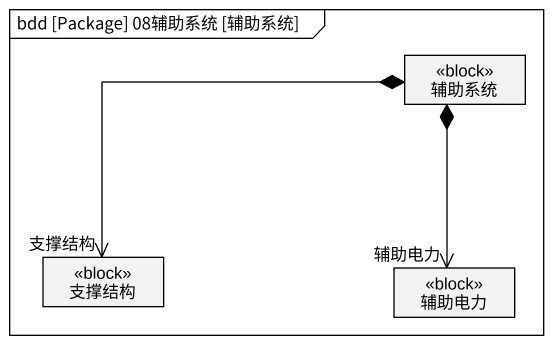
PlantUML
@startuml
mainframe bdd [Package] 08辅助系统 [辅助系统]
hide circle
hide empty members
class 辅助系统 <<block>>
class 支撑结构 <<block>>
class 辅助电力 <<block>>
辅助系统 *-left-> "支撑结构" 支撑结构
辅助系统 *--> "辅助电力" 辅助电力
@enduml
